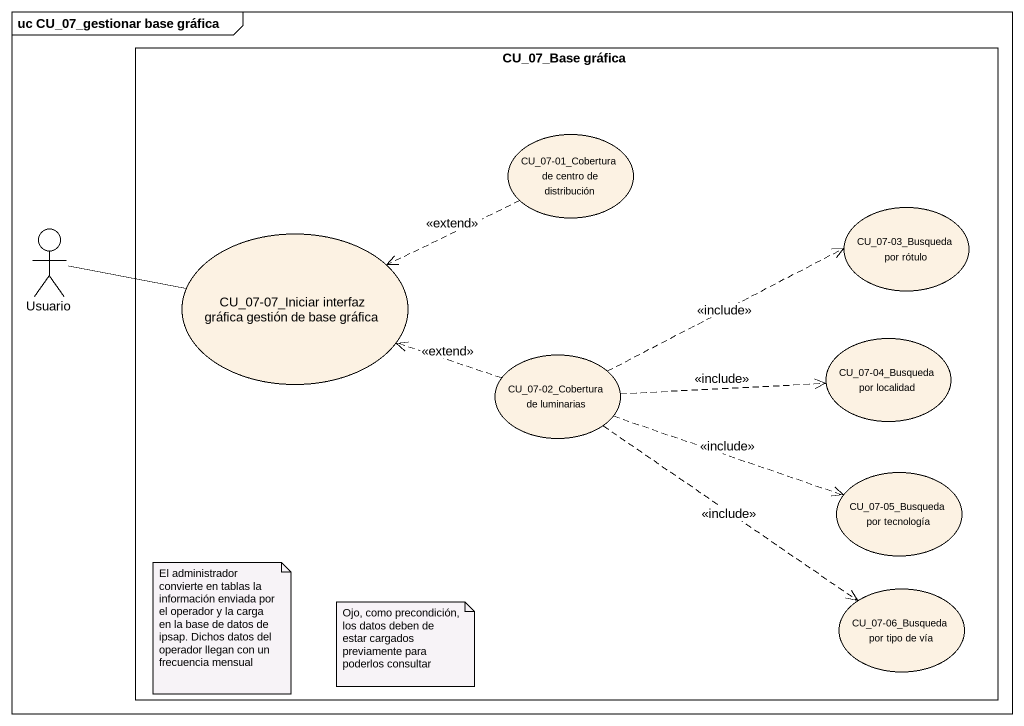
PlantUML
@startuml
mainframe uc CU_07_gestionar base gráfica
rectangle "CU_07_Base gráfica" as CU_07_Base_gráfica {
  usecase "CU_07-01_Cobertura de centro de distribución" as CU_07_01_Cobertura_de
  usecase "CU_07-03_Busqueda por rótulo" as CU_07_03_Busqueda_por_rótulo
  usecase "CU_07-07_Iniciar interfaz gráfica gestión de base gráfica" as CU_07_07_Iniciar_interfaz
  usecase "CU_07-02_Cobertura de luminarias" as CU_07_02_Cobertura_de
  usecase "CU_07-04_Busqueda por localidad" as CU_07_04_Busqueda_por
  usecase "CU_07-05_Busqueda por tecnología" as CU_07_05_Busqueda_por
  usecase "CU_07-06_Busqueda por tipo de vía" as CU_07_06_Busqueda_por_tipo
}
actor Usuario
CU_07_01_Cobertura_de .left.> CU_07_07_Iniciar_interfaz : <<extend>>
Usuario -right- CU_07_07_Iniciar_interfaz
CU_07_02_Cobertura_de .right.> CU_07_03_Busqueda_por_rótulo : <<include>>
CU_07_02_Cobertura_de .left.> CU_07_07_Iniciar_interfaz : <<extend>>
CU_07_02_Cobertura_de .right.> CU_07_04_Busqueda_por : <<include>>
CU_07_02_Cobertura_de .right.> CU_07_05_Busqueda_por : <<include>>
CU_07_02_Cobertura_de ..> CU_07_06_Busqueda_por_tipo : <<include>>
note as N1
  El administrador convierte en tablas la información enviada por el operador y la carga en la base de datos de ipsap. Dichos datos del operador llegan con un frecuencia mensual
end note
note as N2
  Ojo, como precondición, los datos deben de estar cargados previamente para poderlos consultar
end note
@enduml
